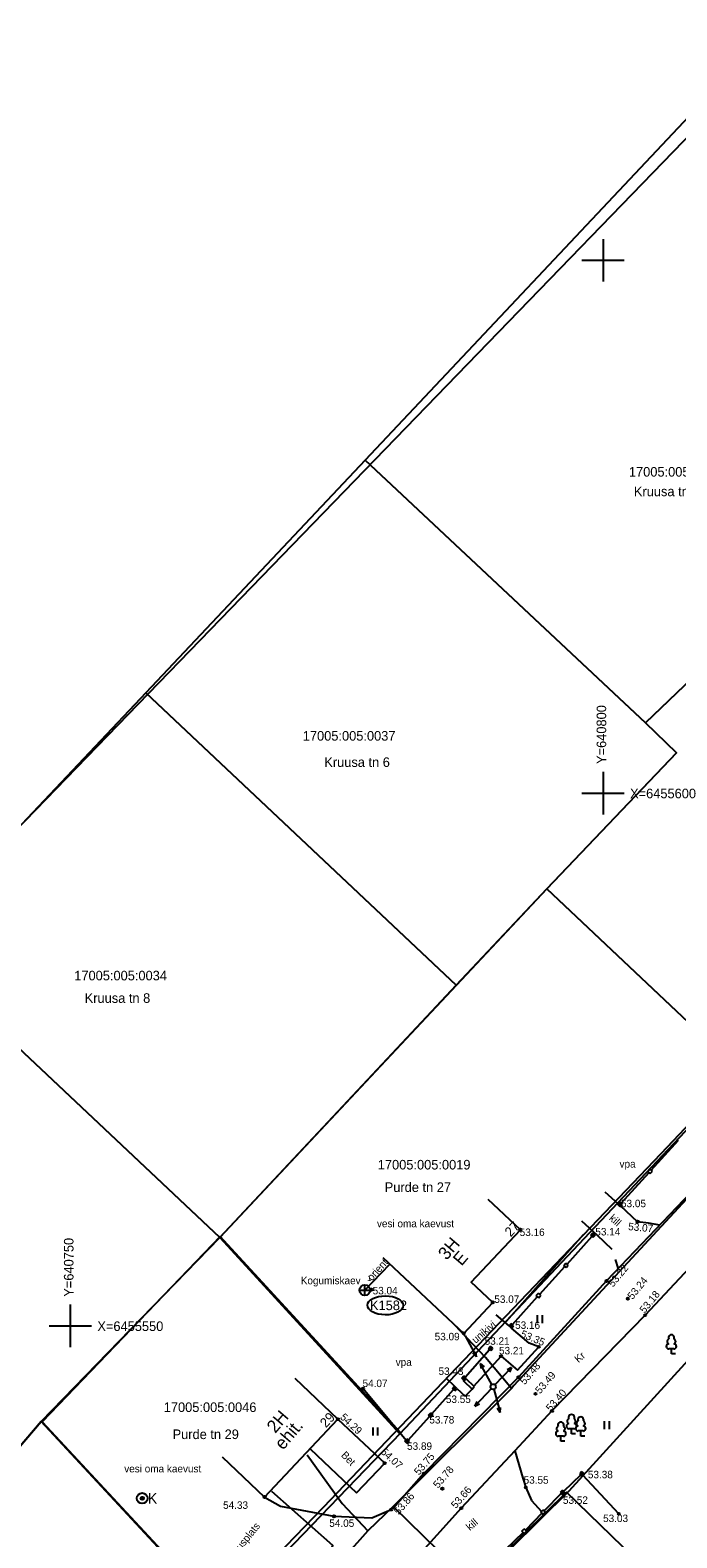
# Model space of a CAD drawing. Extents: x 640535 to 641271, y 6455287 to 6455891.
# Drawn here: x 640746.2 to 640806.9, y 6455530.1 to 6455671.6 of the extents above; entities that cross this region are included whole.
import ezdxf

# ---------------------------------------------------------------- set-up
doc = ezdxf.new("R2010")
doc.units = 0
for name, color, linetype in [('AED', 7, 'Continuous'), ('HALJASTUS', 7, 'Continuous'), ('HOONE', 7, 'Continuous'), ('KAEVU_NR', 7, 'Continuous'), ('KKAEV', 7, 'Continuous'), ('KORGUS', 7, 'Continuous'), ('KTRASS', 7, 'Continuous'), ('MOOTPIIR', 7, 'Continuous'), ('MPKAABEL', 7, 'Continuous'), ('MPOHULIIN', 7, 'Continuous'), ('PIIR', 7, 'Continuous'), ('POST', 7, 'Continuous'), ('PUU', 7, 'Continuous'), ('SITRASS', 7, 'Continuous'), ('TEE', 7, 'Continuous'), ('TORU_NR', 7, 'Continuous'), ('VKAEV', 7, 'Continuous'), ('VORK', 7, 'Continuous'), ('VORMISTUS', 7, 'Continuous')]:
    doc.layers.add(name, color=color, linetype=linetype)

msp = doc.modelspace()

# ---------------------------------------------------------------- linework, layer by layer
at = {"layer": 'AED'}
for p, q in [((640804.52, 6455564.61), (640807.08, 6455567.41)), ((640804.21, 6455564.49), (640804.42, 6455564.71)), ((640804.63, 6455564.5), (640804.42, 6455564.71)), ((640801.71, 6455561.5), (640804.32, 6455564.39)), ((640804.43, 6455564.28), (640804.21, 6455564.49)), ((640804.43, 6455564.28), (640804.63, 6455564.5)), ((640801.4, 6455561.38), (640801.6, 6455561.6)), ((640801.61, 6455561.18), (640801.4, 6455561.38)), ((640801.82, 6455561.39), (640801.6, 6455561.6)), ((640801.61, 6455561.18), (640801.82, 6455561.39)), ((640796.63, 6455555.79), (640798.97, 6455558.42)), ((640798.86, 6455558.52), (640799.06, 6455558.74)), ((640799.08, 6455558.32), (640798.86, 6455558.52)), ((640799.28, 6455558.54), (640799.06, 6455558.74)), ((640799.08, 6455558.32), (640799.28, 6455558.54)), ((640794.06, 6455552.96), (640796.43, 6455555.57)), ((640796.32, 6455555.66), (640796.51, 6455555.89)), ((640796.54, 6455555.46), (640796.32, 6455555.66)), ((640796.74, 6455555.69), (640796.51, 6455555.89)), ((640796.54, 6455555.46), (640796.74, 6455555.69)), ((640791.49, 6455550.11), (640793.86, 6455552.74)), ((640793.74, 6455552.84), (640793.94, 6455553.06)), ((640793.97, 6455552.64), (640793.74, 6455552.84)), ((640794.17, 6455552.87), (640793.94, 6455553.06)), ((640793.97, 6455552.64), (640794.17, 6455552.87)), ((640791.18, 6455549.99), (640791.38, 6455550.21)), ((640791.41, 6455549.79), (640791.18, 6455549.99)), ((640791.6, 6455550.01), (640791.38, 6455550.21)), ((640791.41, 6455549.79), (640791.6, 6455550.01)), ((640787.05, 6455545.19), (640789.36, 6455547.78)), ((640789.25, 6455547.88), (640789.45, 6455548.1)), ((640789.48, 6455547.68), (640789.25, 6455547.88)), ((640789.67, 6455547.91), (640789.45, 6455548.1)), ((640789.48, 6455547.68), (640789.67, 6455547.91)), ((640786.74, 6455545.07), (640786.94, 6455545.29)), ((640786.96, 6455544.87), (640786.74, 6455545.07)), ((640787.16, 6455545.09), (640786.94, 6455545.29)), ((640786.96, 6455544.87), (640787.16, 6455545.09)), ((640777.48, 6455544.1), (640781.52, 6455539.28)), ((640783.93, 6455541.73), (640785.98, 6455544.01)), ((640785.87, 6455544.11), (640786.07, 6455544.34)), ((640786.09, 6455543.91), (640785.87, 6455544.11)), ((640786.29, 6455544.13), (640786.07, 6455544.34)), ((640786.09, 6455543.91), (640786.29, 6455544.13)), ((640781.72, 6455539.28), (640783.73, 6455541.51)), ((640783.62, 6455541.62), (640783.83, 6455541.83)), ((640783.84, 6455541.41), (640783.62, 6455541.62)), ((640784.05, 6455541.63), (640783.83, 6455541.83)), ((640783.84, 6455541.41), (640784.05, 6455541.63)), ((640781.41, 6455539.17), (640781.62, 6455539.38)), ((640781.62, 6455538.95), (640781.41, 6455539.17)), ((640781.83, 6455539.17), (640781.62, 6455539.38)), ((640781.62, 6455538.95), (640781.83, 6455539.17)), ((640798.02, 6455536.31), (640797.81, 6455536.1)), ((640798.02, 6455536.31), (640798.23, 6455536.1)), ((640797.91, 6455536), (640796.3, 6455534.46)), ((640797.81, 6455536.1), (640798.02, 6455535.89)), ((640798.23, 6455536.1), (640798.02, 6455535.89)), ((640801.49, 6455532.35), (640798.12, 6455535.99)), ((640796.08, 6455534.25), (640794.47, 6455532.62)), ((640796.19, 6455534.57), (640795.98, 6455534.35)), ((640795.98, 6455534.35), (640796.19, 6455534.14)), ((640796.19, 6455534.57), (640796.4, 6455534.35)), ((640796.4, 6455534.35), (640796.19, 6455534.14)), ((640794.26, 6455532.4), (640792.71, 6455530.82)), ((640794.15, 6455532.52), (640794.37, 6455532.72)), ((640794.35, 6455532.3), (640794.15, 6455532.52)), ((640794.35, 6455532.3), (640794.57, 6455532.5)), ((640794.57, 6455532.5), (640794.37, 6455532.72)), ((640792.5, 6455530.61), (640790.86, 6455529.01)), ((640792.39, 6455530.72), (640792.61, 6455530.93)), ((640792.6, 6455530.5), (640792.39, 6455530.72)), ((640792.6, 6455530.5), (640792.81, 6455530.71)), ((640792.81, 6455530.71), (640792.61, 6455530.93))]:
    msp.add_line(p, q, dxfattribs=at)
at = {"layer": 'HALJASTUS'}
for p, q in [((640790.93, 6455550.42), (640798.16, 6455558.58)), ((640793.82, 6455551.01), (640793.82, 6455550.25)), ((640794.28, 6455551.01), (640794.28, 6455550.25)), ((640778.38, 6455540.47), (640778.38, 6455539.71)), ((640778.84, 6455540.47), (640778.84, 6455539.71)), ((640800.12, 6455541.05), (640800.12, 6455540.29)), ((640800.57, 6455541.05), (640800.57, 6455540.29))]:
    msp.add_line(p, q, dxfattribs=at)
at = {"layer": 'HOONE'}
for points in [[(640779.32, 6455556.41), (640786.93, 6455549.29), (640789.65, 6455552.2), (640787.63, 6455554.09), (640792.24, 6455559.02), (640789.21, 6455561.85)], [(640764.24, 6455537.71), (640768.24, 6455533.93), (640775.12, 6455541.24), (640771.09, 6455545.04)]]:
    msp.add_lwpolyline(points, dxfattribs=at)
at = {"layer": 'KAEVU_NR'}
msp.add_ellipse((640779.57, 6455551.92), major_axis=(1.68, -0.01), ratio=0.531431, dxfattribs=at)
at = {"layer": 'KKAEV'}
for p, q in [((640777.15, 6455553.35), (640778.15, 6455553.35)), ((640777.65, 6455552.85), (640777.65, 6455553.85))]:
    msp.add_line(p, q, dxfattribs=at)
msp.add_circle((640777.65, 6455553.35), 0.5, dxfattribs=at)
at = {"layer": 'KORGUS'}
for centre in [(640801.61, 6455561.39), (640792.24, 6455559.02), (640803.25, 6455559.77), (640799.07, 6455558.53), (640778.27, 6455553.39), (640800.34, 6455554.21), (640789.65, 6455552.2), (640802.33, 6455552.55), (640803.95, 6455551), (640786.93, 6455549.29), (640791.39, 6455550), (640789.46, 6455547.89), (640793.97, 6455548.02), (640790.43, 6455547.15), (640786.95, 6455545.08), (640792.06, 6455545.18), (640777.48, 6455544.1), (640786.08, 6455544.12), (640793.67, 6455543.61), (640795.21, 6455542.01), (640775.12, 6455541.24), (640783.83, 6455541.62), (640781.62, 6455539.17), (640779.51, 6455537.1), (640783.18, 6455536.13), (640784.92, 6455534.71), (640792.75, 6455534.83), (640798.02, 6455536.1), (640768.24, 6455533.93), (640796.19, 6455534.35), (640774.75, 6455532.12), (640780.11, 6455532.75), (640786.7, 6455532.89), (640801.49, 6455532.35)]:
    msp.add_circle(centre, 0.1, dxfattribs=at)
at = {"layer": 'KTRASS'}
msp.add_line((640777.65, 6455553.35), (640779.98, 6455555.79), dxfattribs=at)
at = {"layer": 'MOOTPIIR'}
for points in [[(640733.48, 6455491.26), (640773.78, 6455532.98), (640805.46, 6455566.18), (640836.36, 6455598.81), (640846.65, 6455609.76), (640883.2, 6455640.1), (640959.06, 6455695.97)], [(640913.3, 6455644.25), (640867.09, 6455608.16), (640841.83, 6455583.9), (640796.79, 6455534.49), (640774.81, 6455512.73)]]:
    msp.add_lwpolyline(points, dxfattribs=at)
at = {"layer": 'MPKAABEL'}
msp.add_lwpolyline([(640760.87, 6455513.48), (640773.99, 6455527.86), (640774.65, 6455529.38), (640768.93, 6455534.45)], dxfattribs=at)
at = {"layer": 'MPOHULIIN'}
for p, q in [((640786.93, 6455549.29), (640786.93, 6455549.29)), ((640787.05, 6455549.07), (640788.13, 6455547.1)), ((640788.13, 6455547.1), (640788.05, 6455547.57)), ((640788.13, 6455547.1), (640787.78, 6455547.43)), ((640788.48, 6455546.47), (640788.57, 6455546)), ((640788.48, 6455546.47), (640788.83, 6455546.15)), ((640789.57, 6455544.5), (640788.48, 6455546.47)), ((640789.86, 6455544.46), (640791.42, 6455546.09)), ((640791.42, 6455546.09), (640791, 6455545.87)), ((640791.42, 6455546.09), (640791.21, 6455545.66)), ((640789.52, 6455544.1), (640787.98, 6455542.46)), ((640789.69, 6455544.28), (640789.69, 6455544.28)), ((640789.69, 6455544.28), (640789.69, 6455544.28)), ((640789.69, 6455544.28), (640789.69, 6455544.28)), ((640789.69, 6455544.28), (640789.69, 6455544.28)), ((640789.76, 6455544.04), (640790.35, 6455541.87)), ((640787.98, 6455542.46), (640788.18, 6455542.89)), ((640787.98, 6455542.46), (640788.4, 6455542.68)), ((640790.35, 6455541.87), (640790.09, 6455542.27)), ((640790.35, 6455541.87), (640790.37, 6455542.34))]:
    msp.add_line(p, q, dxfattribs=at)
at = {"layer": 'PIIR'}
for points in [[(640826.71, 6455647.07), (640808.56, 6455664.03), (640777.67, 6455631.24), (640803.99, 6455606.58), (640826.67, 6455628.3), (640816.97, 6455637.04)], [(640803.99, 6455606.58), (640777.67, 6455631.24), (640757.09, 6455609.41), (640786.23, 6455581.97), (640794.73, 6455591.02), (640806.89, 6455603.79)], [(640812.97, 6455573.81), (640846.62, 6455609.47), (640826.67, 6455628.3), (640803.99, 6455606.58), (640806.89, 6455603.79), (640794.73, 6455591.02)], [(640757.09, 6455609.41), (640734.79, 6455585.83), (640764.02, 6455558.29), (640786.23, 6455581.97)], [(640780.93, 6455539.86), (640812.97, 6455573.81), (640794.73, 6455591.02), (640764.02, 6455558.29)], [(640745.1, 6455538.49), (640747.25, 6455541.02), (640764.02, 6455558.29), (640734.79, 6455585.83), (640716, 6455565.94)], [(640747.36, 6455541), (640764.37, 6455522.7), (640781.02, 6455539.96), (640764.08, 6455558.37)], [(640720.92, 6455477.68), (640764.32, 6455522.65), (640747.25, 6455541.02), (640745.1, 6455538.49), (640724.51, 6455516.67), (640703.93, 6455494.84)], [(640796.58, 6455534.39), (640774.67, 6455512.84), (640801.51, 6455486.42), (640823.05, 6455508.71)]]:
    msp.add_lwpolyline(points, close=True, dxfattribs=at)
at = {"layer": 'POST'}
msp.add_circle((640789.69, 6455544.28), 0.25, dxfattribs=at)
at = {"layer": 'PUU'}
for p, q in [((640806.66, 6455547.83), (640806.18, 6455547.83)), ((640806.42, 6455547.36), (640806.42, 6455547.83)), ((640806.8, 6455547.36), (640806.42, 6455547.36)), ((640796.28, 6455539.63), (640795.8, 6455539.63)), ((640796.04, 6455539.16), (640796.04, 6455539.63)), ((640796.42, 6455539.16), (640796.04, 6455539.16)), ((640797.28, 6455540.34), (640796.8, 6455540.34)), ((640797.04, 6455539.87), (640797.04, 6455540.34)), ((640797.42, 6455539.87), (640797.04, 6455539.87)), ((640798.15, 6455540.13), (640797.67, 6455540.13)), ((640797.91, 6455539.65), (640797.91, 6455540.13)), ((640798.29, 6455539.65), (640797.91, 6455539.65))]:
    msp.add_line(p, q, dxfattribs=at)
for centre, radius, start, end in [((640806.42, 6455548.88), 0.277, 332.5799, 207.4201), ((640806.18, 6455548.07), 0.238, 90.0016, 269.3953), ((640806.25, 6455548.53), 0.233, 109.0217, 253.1415), ((640806.59, 6455548.53), 0.233, 286.8508, 70.9859), ((640806.65, 6455548.07), 0.238, 270.6047, 89.9984), ((640795.87, 6455540.33), 0.233, 109.0217, 253.1415), ((640796.04, 6455540.68), 0.277, 332.5799, 207.4201), ((640796.21, 6455540.33), 0.233, 286.8508, 70.9859), ((640796.8, 6455540.58), 0.238, 90.0016, 269.3953), ((640796.87, 6455541.04), 0.233, 109.0217, 253.1415), ((640797.04, 6455541.39), 0.277, 332.5799, 207.4201), ((640797.21, 6455541.04), 0.233, 286.8508, 70.9859), ((640797.28, 6455540.58), 0.238, 270.6047, 89.9984), ((640797.67, 6455540.36), 0.238, 90.0016, 269.3953), ((640797.74, 6455540.82), 0.233, 109.0217, 253.1415), ((640797.91, 6455541.17), 0.277, 332.5799, 207.4201), ((640798.08, 6455540.82), 0.233, 286.8508, 70.9859), ((640798.15, 6455540.36), 0.238, 270.6047, 89.9984), ((640795.8, 6455539.87), 0.238, 90.0016, 269.3953), ((640796.28, 6455539.87), 0.238, 270.6047, 89.9984)]:
    msp.add_arc(centre, radius, start, end, dxfattribs=at)
at = {"layer": 'SITRASS'}
for points in [[(640855.17, 6455623.38), (640859.36, 6455619.28), (640862.15, 6455615.9), (640857.95, 6455612.58), (640841.66, 6455597.42), (640838.94, 6455594.73), (640826.32, 6455581.24), (640811.39, 6455565.72), (640791.63, 6455544.39), (640791.42, 6455544.13), (640780.3, 6455533.05), (640777.93, 6455530.75)], [(640791.42, 6455544.13), (640788.96, 6455547.03), (640786.09, 6455550.07)], [(640772.23, 6455537.9), (640775.51, 6455533.31), (640777.93, 6455530.75)], [(640780.3, 6455533.05), (640787.4, 6455526.09), (640793.32, 6455519.76), (640797.2, 6455516.21), (640803.01, 6455504.94)], [(640777.93, 6455530.75), (640755.77, 6455505.9), (640755.46, 6455505.58), (640749.16, 6455498.76)]]:
    msp.add_lwpolyline(points, dxfattribs=at)
at = {"layer": 'TEE'}
for p, q in [((640801.44, 6455561.42), (640800.2, 6455562.55)), ((640803.25, 6455559.77), (640801.66, 6455561.22)), ((640797.99, 6455559.86), (640799.41, 6455558.53)), ((640804.26, 6455559.62), (640803.25, 6455559.77)), ((640805.34, 6455559.46), (640804.26, 6455559.62)), ((640799.41, 6455558.53), (640800.83, 6455557.2)), ((640801.15, 6455556.22), (640801.43, 6455555.36)), ((640791.18, 6455549.99), (640789.97, 6455551.02)), ((640793.07, 6455548.37), (640791.41, 6455549.79)), ((640791.96, 6455545.84), (640793.97, 6455548.02)), ((640793.97, 6455548.02), (640793.07, 6455548.37)), ((640787.86, 6455544.34), (640790.43, 6455547.15)), ((640790.43, 6455547.15), (640791.96, 6455545.84)), ((640785.29, 6455545.07), (640786.07, 6455544.34)), ((640787.12, 6455545.04), (640787.91, 6455544.29)), ((640786.29, 6455544.13), (640787.07, 6455543.4)), ((640787.07, 6455543.4), (640787.72, 6455544.06)), ((640787.72, 6455544.06), (640787.91, 6455544.29)), ((640775.12, 6455541.24), (640779.51, 6455537.1)), ((640772.5, 6455538.45), (640776.87, 6455534.33)), ((640791.71, 6455538.26), (640792.49, 6455535.7)), ((640776.87, 6455534.33), (640779.51, 6455537.1)), ((640792.49, 6455535.7), (640792.75, 6455534.83)), ((640792.75, 6455534.83), (640793.28, 6455533.61)), ((640793.28, 6455533.61), (640794.22, 6455532.58))]:
    msp.add_line(p, q, dxfattribs=at)
for points in [[(640820.91, 6455568.9), (640812.19, 6455559.78), (640803.95, 6455551)], [(640808.88, 6455563.18), (640800.34, 6455554.21), (640792.06, 6455545.18), (640783.18, 6455536.13), (640780.23, 6455532.8)], [(640803.95, 6455551), (640795.21, 6455542.01), (640791.71, 6455538.26)], [(640786.96, 6455544.87), (640786.92, 6455544.82), (640787.72, 6455544.06)], [(640791.71, 6455538.26), (640786.7, 6455532.89), (640779.82, 6455525.29)], [(640768.24, 6455533.93), (640769.72, 6455533.08), (640774.75, 6455532.12), (640778.29, 6455531.97), (640780.11, 6455532.75)]]:
    msp.add_lwpolyline(points, dxfattribs=at)
at = {"layer": 'VKAEV'}
for radius in [0.5, 0.15, 0.125, 0.1, 0.075, 0.05, 0.025]:
    msp.add_circle((640756.75, 6455533.81), radius, dxfattribs=at)
at = {"layer": 'VORK'}
for p, q in [((640800, 6455652), (640800, 6455648)), ((640798, 6455650), (640802, 6455650)), ((640800, 6455602), (640800, 6455598)), ((640798, 6455600), (640802, 6455600)), ((640750, 6455552), (640750, 6455548)), ((640748, 6455550), (640752, 6455550))]:
    msp.add_line(p, q, dxfattribs=at)
at = {"layer": 'VORMISTUS'}
msp.add_lwpolyline([(640541.98, 6455387.06), (640883.87, 6455739.99), (640984.43, 6455642.59), (640642.54, 6455289.65)], close=True, dxfattribs=at)

# ---------------------------------------------------------------- texts
at = {"layer": 'HALJASTUS'}
for p in [(640801.55, 6455564.85), (640780.54, 6455546.24)]:
    msp.add_text('vpa', height=0.7, dxfattribs=at).set_placement(p)
at = {"layer": 'HOONE'}
for s, height, rotation, p in [('27', 0.9, 46.497, (640791.33, 6455558.29)), ('3H', 1.2, 49.5628, (640785.32, 6455556.09)), ('E', 1.2, 49.5628, (640786.72, 6455555.55)), ('2H', 1.2, 49.5628, (640769.24, 6455539.85)), ('ehit.', 1.2, 49.5628, (640769.97, 6455538.28)), ('29', 0.9, 46.497, (640773.99, 6455540.37))]:
    msp.add_text(s, height=height, rotation=rotation, dxfattribs=at).set_placement(p)
at = {"layer": 'KAEVU_NR'}
msp.add_text('K1582', height=0.9, dxfattribs=at).set_placement((640778.13, 6455551.47))
at = {"layer": 'KKAEV'}
msp.add_text('Kogumiskaev', height=0.7, dxfattribs=at).set_placement((640771.63, 6455553.9))
at = {"layer": 'KORGUS'}
for s, p in [(' 53.05', (640801.43, 6455561.13)), (' 53.16', (640791.92, 6455558.43)), (' 53.14', (640799.02, 6455558.48)), (' 53.04', (640778.12, 6455552.95)), (' 53.07', (640789.54, 6455552.15)), (' 53.16', (640791.49, 6455549.71)), (' 53.09', (640783.94, 6455548.64)), (' 53.21', (640788.63, 6455548.22)), (' 53.21', (640789.98, 6455547.32)), (' 54.07', (640777.17, 6455544.25)), (' 53.43', (640784.3, 6455545.39)), (' 53.55', (640784.99, 6455542.76)), (' 53.78', (640783.44, 6455540.83)), (' 53.89', (640781.35, 6455538.36)), (' 53.38', (640798.32, 6455535.69)), (' 53.55', (640792.29, 6455535.18)), (' 54.33', (640764.08, 6455532.82)), (' 53.52', (640795.98, 6455533.29)), (' 53.03', (640799.75, 6455531.58)), (' 54.05', (640774.05, 6455531.13))]:
    msp.add_text(s, height=0.7, dxfattribs=at).set_placement(p)
for s, rotation, p in [(' 53.07', 354.671, (640802.08, 6455559.01)), (' 53.22', 50.6475, (640800.78, 6455553.38)), (' 53.24', 50.6475, (640802.6, 6455552.21)), (' 53.18', 50.6475, (640803.74, 6455550.92)), (' 53.35', 337.4671, (640791.96, 6455549.08)), (' 53.48', 49.2599, (640792.48, 6455544.22)), (' 53.49', 49.2599, (640793.92, 6455543.36)), (' 53.40', 49.2599, (640794.93, 6455541.71)), (' 54.29', 317.0731, (640775.08, 6455541.52)), (' 54.07', 317.0731, (640778.89, 6455538.27)), (' 53.75', 49.0314, (640782.55, 6455535.73)), (' 53.78', 49.0314, (640784.34, 6455534.5)), (' 53.66', 49.0314, (640786.02, 6455532.6)), (' 53.86', 49.3061, (640780.66, 6455532))]:
    msp.add_text(s, height=0.7, rotation=rotation, dxfattribs=at).set_placement(p)
at = {"layer": 'KTRASS'}
msp.add_text('orient', height=0.7, rotation=47.7786, dxfattribs=at).set_placement((640778.31, 6455554.16))
at = {"layer": 'PIIR'}
for s, p in [('17005:005:0025', (640802.43, 6455629.7)), ('Kruusa tn 4a', (640802.9, 6455627.86)), ('17005:005:0037', (640771.82, 6455604.92)), ('Kruusa tn 6', (640773.84, 6455602.45)), ('17005:005:0034', (640750.37, 6455582.42)), ('Kruusa tn 8', (640751.35, 6455580.31)), ('17005:005:0019', (640778.86, 6455564.67)), ('Purde tn 27', (640779.51, 6455562.56)), ('17005:005:0046', (640758.77, 6455541.91)), ('Purde tn 29', (640759.6, 6455539.37))]:
    msp.add_text(s, height=0.9, dxfattribs=at).set_placement(p)
at = {"layer": 'TEE'}
for s, rotation, p in [('kill', 318.1785, (640800.51, 6455560.01)), ('unikivi', 40.6382, (640788.05, 6455548.3)), ('Kr', 40.6382, (640797.69, 6455546.49)), ('Bet', 314.2823, (640775.36, 6455537.81)), ('ehitusplats', 51.1494, (640765.06, 6455527.7)), ('kill', 40.6382, (640787.51, 6455530.73))]:
    msp.add_text(s, height=0.7, rotation=rotation, dxfattribs=at).set_placement(p)
at = {"layer": 'TORU_NR'}
msp.add_text('1', height=0.5, dxfattribs=at).set_placement((640777.87, 6455554.22))
at = {"layer": 'VKAEV'}
for s, height, p in [('vesi oma kaevust', 0.7, (640778.78, 6455559.25)), ('vesi oma kaevust', 0.7, (640755.06, 6455536.24)), ('K', 1, (640757.27, 6455533.3))]:
    msp.add_text(s, height=height, dxfattribs=at).set_placement(p)
at = {"layer": 'VORK'}
for s, p in [('Y=640800', (640800.3, 6455602.73)), ('Y=640750', (640750.3, 6455552.73))]:
    msp.add_text(s, height=0.9, rotation=90, dxfattribs=at).set_placement(p)
for s, p in [('X=6455600', (640802.54, 6455599.51)), ('X=6455550', (640752.54, 6455549.51))]:
    msp.add_text(s, height=0.9, dxfattribs=at).set_placement(p)

doc.saveas('drawing.dxf')
